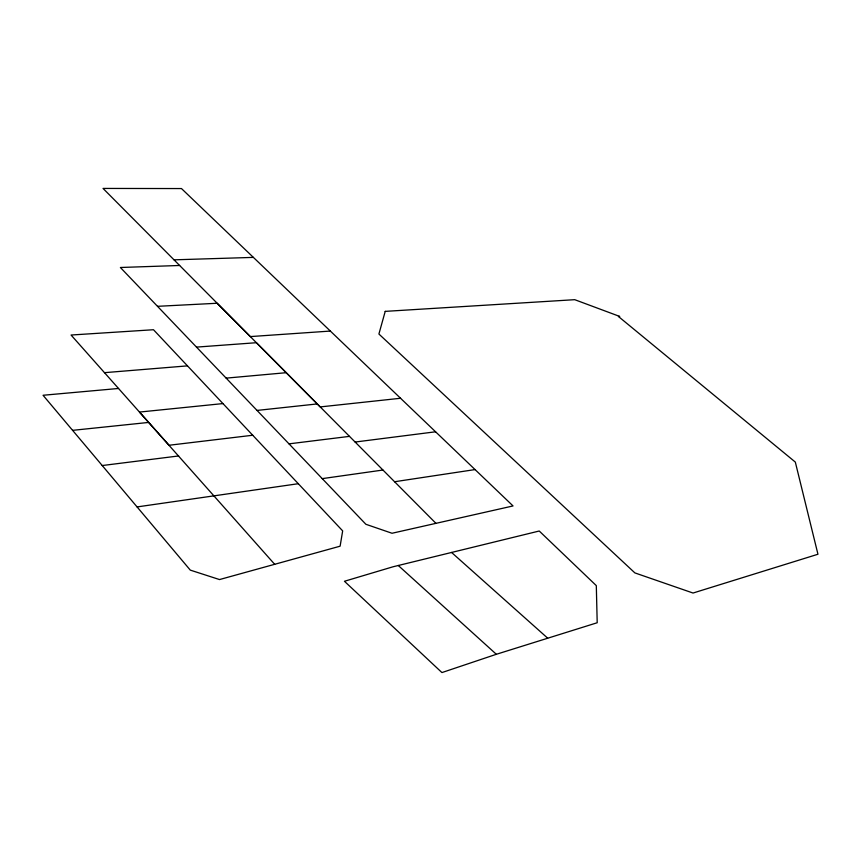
<?xml version="1.0" encoding="UTF-8"?>
<svg xmlns="http://www.w3.org/2000/svg" width="861" height="861" viewBox="0 0 861 861"><rect width="100%" height="100%" fill="white"/><g stroke="black" fill="none" stroke-linecap="round" stroke-linejoin="round"><path stroke-width="1.29" d="M496.345 654.285L441.93 672.57L344.443 581.272L393.014 566.786L539.234 531.011L596.307 585.62L597.2 622.74L496.345 654.285L398.266 565.483M274.681 564.299L340.117 546.186L342.667 530.882L153.495 329.731L71.054 335.026L274.681 564.299L219.523 579.561L190.292 570.122L43.05 395.264L118.517 388.472M394.564 481.74L475.068 469.579M137.071 506.925L298.315 483.71M322.24 478.63L382.93 470.031M355.109 442.037L435.591 431.791M102.201 465.543L178.647 455.953M288.995 443.856L349.491 436.366M252.725 435.246L169.057 445.255L139.45 412.075L222.956 403.583M257.03 410.428L317.257 403.927L320.217 406.919L400.548 398.266M72.582 430.349L148.641 422.428M226.152 378.13L286.25 372.695L317.257 403.927M104.472 372.673L187.483 365.871M196.491 347.112L256.395 342.71L286.25 372.695M330.366 331.065L250.314 336.586L103.04 188.43L181.477 188.559L513.048 505.945L392.024 533.26L365.893 524.284L120.379 267.491L179.626 265.479M157.52 306.322L217.187 303.255L435.946 523.348M174.03 259.828L253.392 257.385M451.562 552.45L547.65 638.13M385.222 311.37L378.905 334.025L634.869 572.899L693.04 593.035L817.95 554.247L795.327 462.088L618.424 316.482L619.726 316.439L574.728 299.682L385.222 311.37"/></g></svg>
